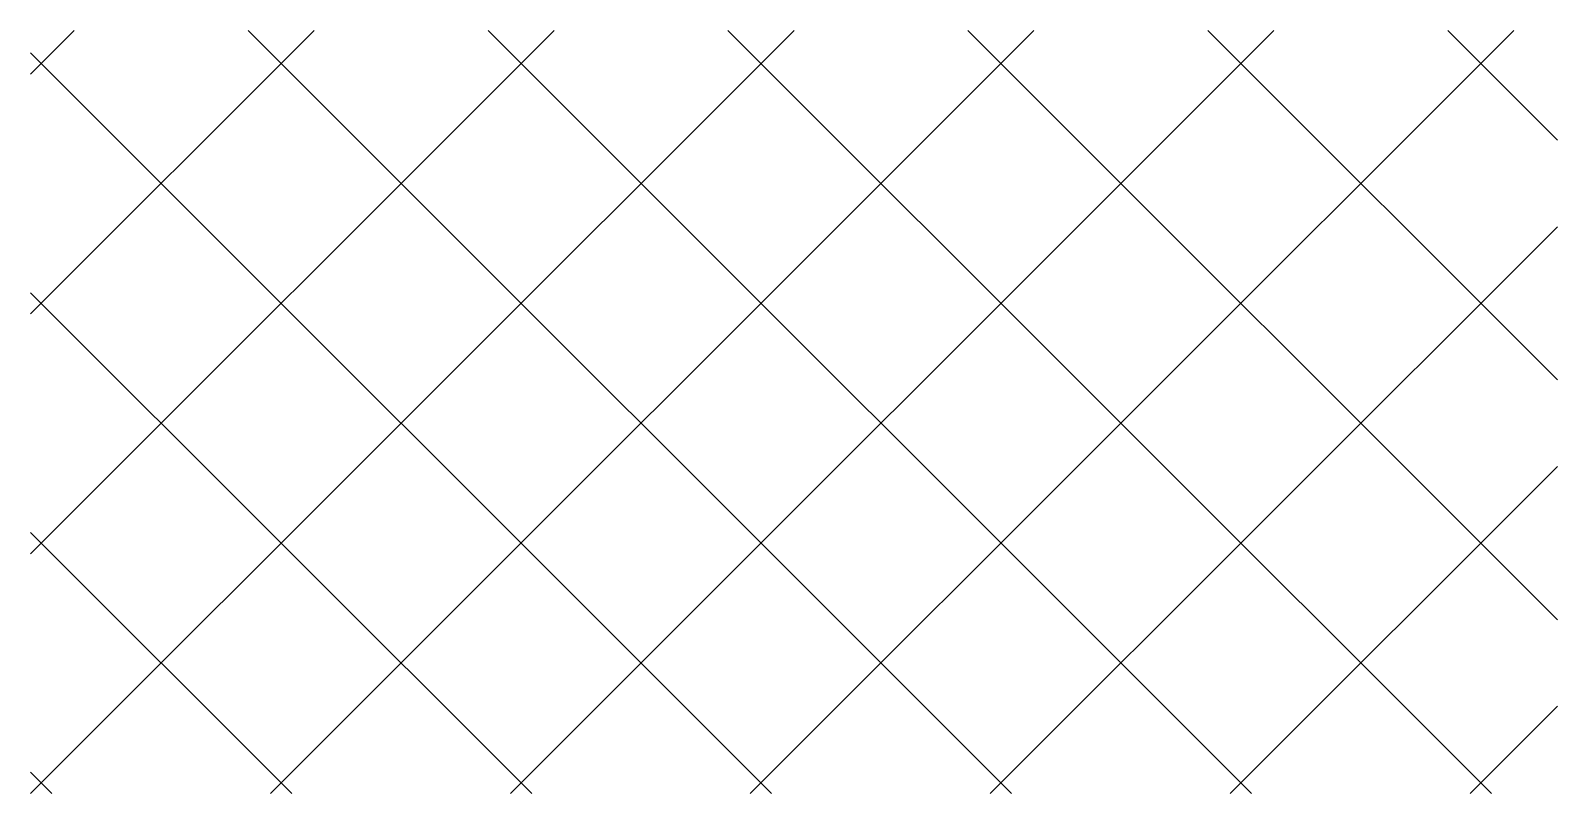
# Model space of a CAD drawing. Units: millimetres at full size, sheet at 1:30. Extents: x -16828 to 149130, y 47892 to 100313.
# Drawn here: x 62717 to 63617, y 81578 to 82028 of the extents above; entities that cross this region are included whole.
import ezdxf

# ---------------------------------------------------------------- set-up
doc = ezdxf.new("R2010")
doc.units = ezdxf.units.MM
doc.header["$LTSCALE"] = 30
doc.layers.add('4-1_Hatch', color=7, linetype='Continuous', lineweight=15)

msp = doc.modelspace()

# ---------------------------------------------------------------- linework, layer by layer
at = {"layer": '4-1_Hatch'}
for p, q in [((62717.21, 81578.15), (63167.21, 82028.15)), ((62717.21, 81719.57), (63025.79, 82028.15)), ((62717.21, 81860.99), (62884.37, 82028.15)), ((62717.21, 82002.41), (62742.95, 82028.15)), ((62845.43, 82028.15), (63295.43, 81578.15)), ((62858.63, 81578.15), (63308.63, 82028.15)), ((62986.85, 82028.15), (63436.85, 81578.15)), ((63000.05, 81578.15), (63450.05, 82028.15)), ((63128.27, 82028.15), (63578.27, 81578.15)), ((63141.47, 81578.15), (63591.47, 82028.15)), ((63269.69, 82028.15), (63617.21, 81680.63)), ((63411.11, 82028.15), (63617.21, 81822.05)), ((63552.54, 82028.15), (63617.21, 81963.47)), ((62717.21, 82014.94), (63154.01, 81578.15)), ((63282.9, 81578.15), (63617.21, 81912.46)), ((62717.21, 81873.52), (63012.59, 81578.15)), ((63424.32, 81578.15), (63617.21, 81771.04)), ((62717.21, 81732.1), (62871.16, 81578.15)), ((63565.74, 81578.15), (63617.21, 81629.62)), ((62717.21, 81590.68), (62729.74, 81578.15))]:
    msp.add_line(p, q, dxfattribs=at)

doc.saveas('drawing.dxf')
